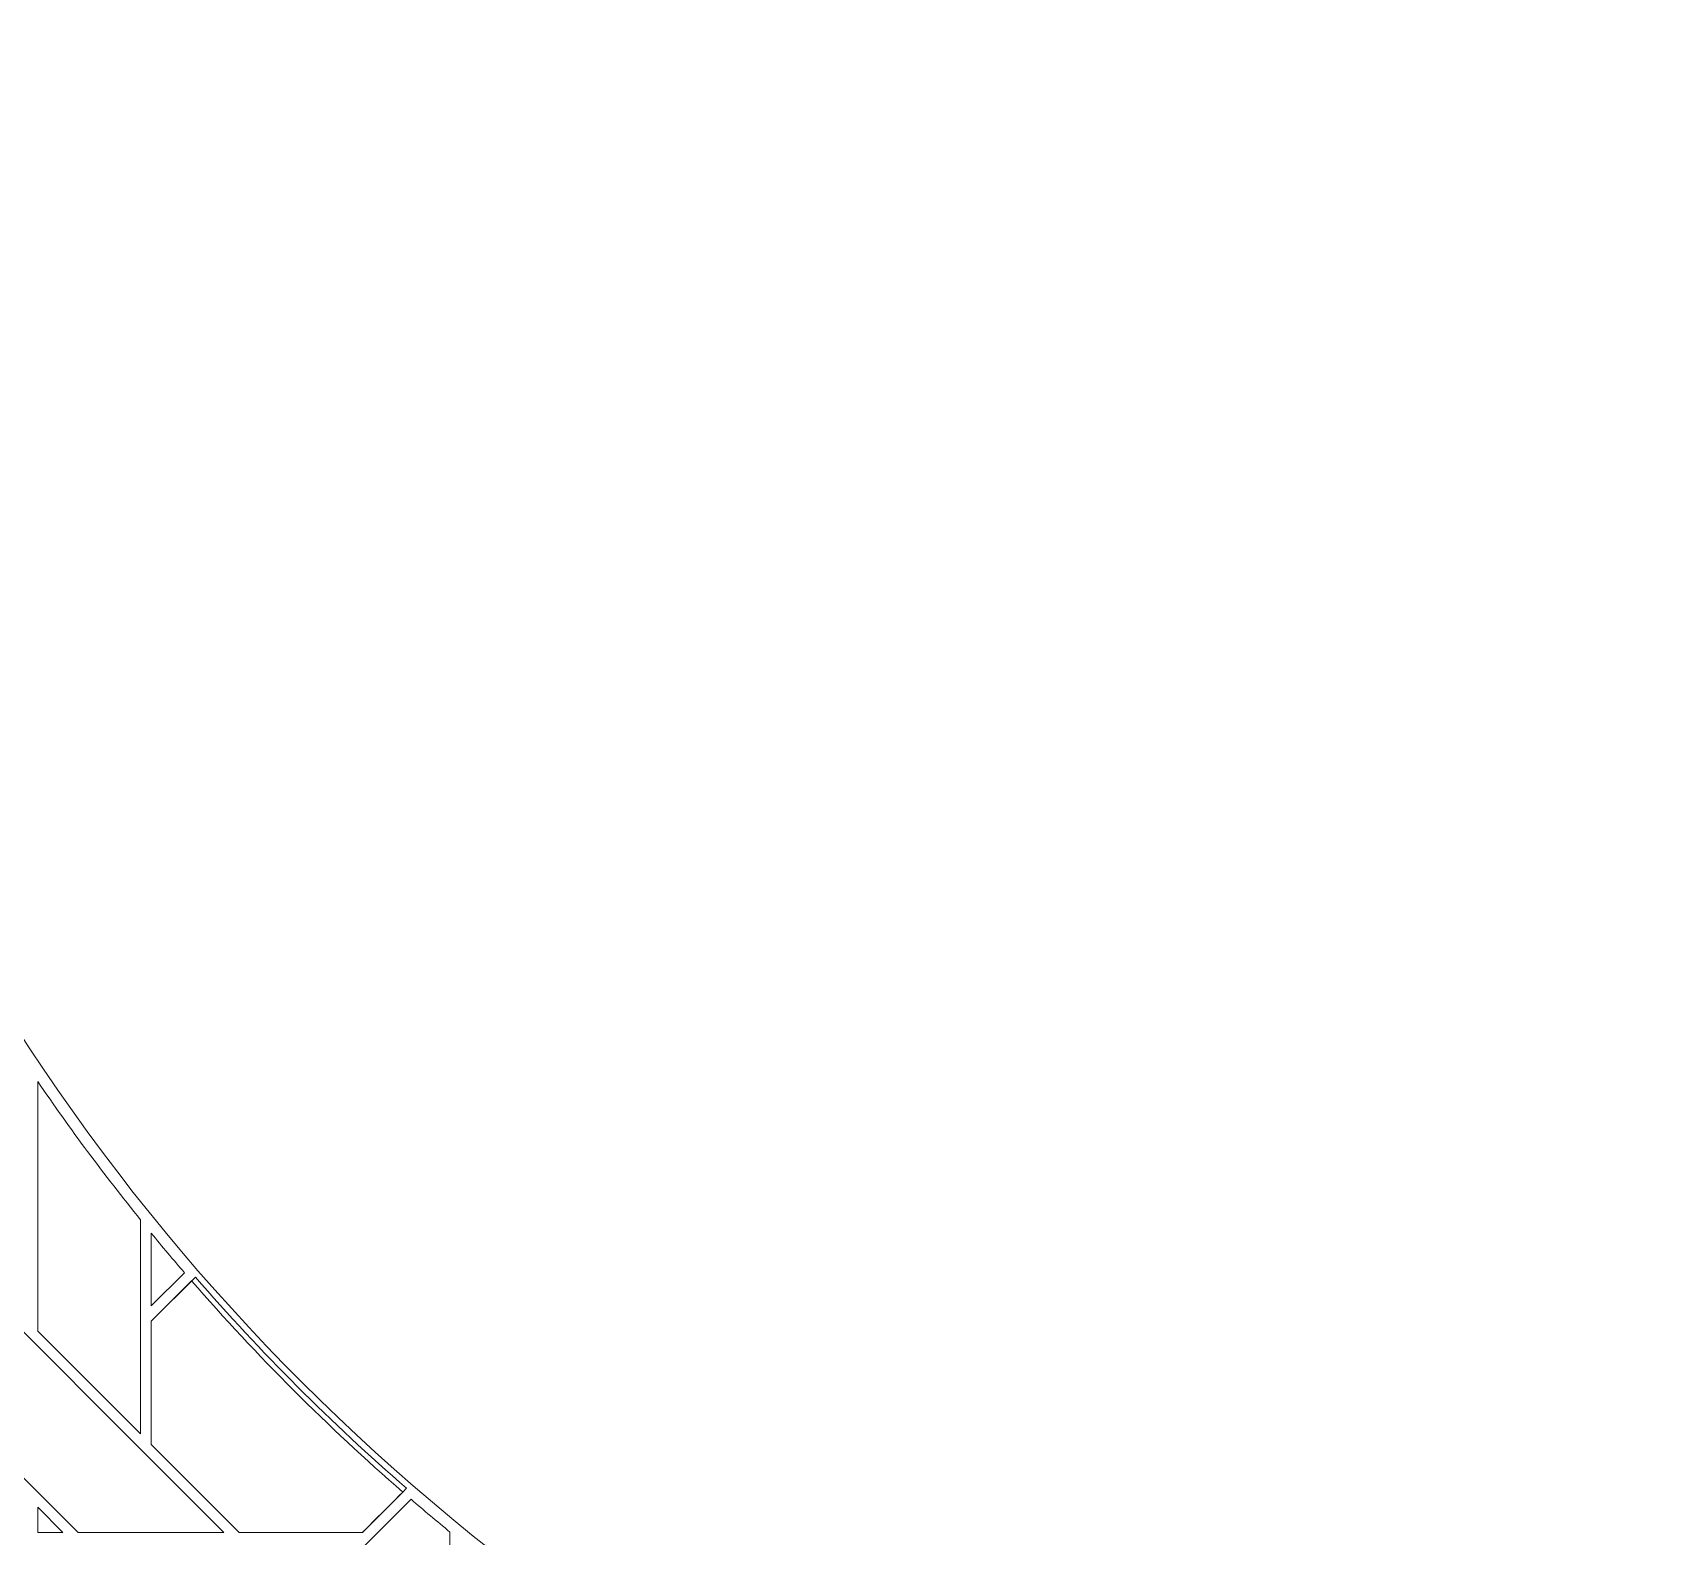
# Model space of a CAD drawing. Header units: inches. Extents: x 6.4 to 18.4, y 3.1 to 15.1.
# Drawn here: x 9.586 to 12.154, y 6.48 to 8.866 of the extents above; entities that cross this region are included whole.
import ezdxf

# ---------------------------------------------------------------- set-up
doc = ezdxf.new("R2010")
doc.units = ezdxf.units.IN
doc.header["$MEASUREMENT"] = 0
doc.layers.add('Design', color=7, linetype='Continuous', lineweight=0)

msp = doc.modelspace()

# ---------------------------------------------------------------- linework, layer by layer
at = {"layer": 'Design'}
for points, knots in [([(12.3829, 15.0948), (9.0691, 15.0948), (6.3829, 12.4085), (6.3829, 9.0948), (6.3829, 5.7811), (9.0691, 3.0948), (12.3829, 3.0948), (15.6966, 3.0948), (18.3829, 5.7811), (18.3829, 9.0948), (18.3829, 12.4085), (15.6966, 15.0948), (12.3829, 15.0948)], [0, 0, 0, 0, 1, 1, 1, 2, 2, 2, 3, 3, 3, 4, 4, 4, 4]), ([(12.3829, 14.3629), (9.4733, 14.3629), (7.1147, 12.0043), (7.1147, 9.0948), (7.1147, 6.1852), (9.4733, 3.8266), (12.3829, 3.8266), (15.2924, 3.8266), (17.651, 6.1852), (17.651, 9.0948), (17.651, 12.0043), (15.2924, 14.3629), (12.3829, 14.3629)], [0, 0, 0, 0, 1, 1, 1, 2, 2, 2, 3, 3, 3, 4, 4, 4, 4]), ([(15.7362, 9.0948), (15.7362, 7.2457), (14.2319, 5.7414), (12.3829, 5.7414), (10.5338, 5.7414), (9.0295, 7.2457), (9.0295, 9.0948), (9.0295, 10.9438), (10.5338, 12.4481), (12.3829, 12.4481), (14.2319, 12.4481), (15.7362, 10.9438), (15.7362, 9.0948)], [0, 0, 0, 0, 1, 1, 1, 2, 2, 2, 3, 3, 3, 4, 4, 4, 4]), ([(9.5942, 7.2013), (9.6453, 7.1263), (9.6996, 7.0532), (9.7571, 6.9821), (9.7571, 6.9821), (9.7571, 6.6426), (9.7571, 6.6426), (9.7571, 6.6426), (9.5942, 6.8055), (9.5942, 6.8055), (9.5942, 6.8055), (9.5942, 7.2013), (9.5942, 7.2013)], [0, 0, 0, 0, 1, 1, 1, 2, 2, 2, 3, 3, 3, 4, 4, 4, 4]), ([(9.7742, 6.9607), (9.7915, 6.9396), (9.809, 6.9188), (9.8268, 6.8982), (9.8268, 6.8982), (9.7742, 6.8455), (9.7742, 6.8455), (9.7742, 6.8455), (9.7742, 6.9607), (9.7742, 6.9607)], [0, 0, 0, 0, 1, 1, 1, 2, 2, 2, 3, 3, 3, 3]), ([(9.1846, 6.9599), (9.1846, 6.9599), (9.4156, 6.9599), (9.4156, 6.9599), (9.4156, 6.9599), (9.8892, 6.4862), (9.8892, 6.4862), (9.8892, 6.4862), (9.6582, 6.4862), (9.6582, 6.4862), (9.6582, 6.4862), (9.1846, 6.9599), (9.1846, 6.9599)], [0, 0, 0, 0, 1, 1, 1, 2, 2, 2, 3, 3, 3, 4, 4, 4, 4]), ([(10.1091, 6.4862), (10.1091, 6.4862), (9.9134, 6.4862), (9.9134, 6.4862), (9.9134, 6.4862), (9.7742, 6.6255), (9.7742, 6.6255), (9.7742, 6.6255), (9.7742, 6.8211), (9.7742, 6.8211), (9.7742, 6.8211), (9.8442, 6.8911), (9.8442, 6.8911), (9.9478, 6.7718), (10.0598, 6.6598), (10.1791, 6.5562), (10.1464, 6.5235), (10.1138, 6.4909), (10.1091, 6.4862)], [0, 0, 0, 0, 1, 1, 1, 2, 2, 2, 3, 3, 3, 4, 4, 4, 5, 5, 5, 6, 6, 6, 6]), ([(9.7742, 6.6255), (9.7742, 6.6255), (9.7742, 6.8211), (9.7742, 6.8211), (9.7742, 6.8211), (9.8382, 6.8852), (9.8382, 6.8852), (9.8899, 6.8259), (9.9437, 6.768), (9.9999, 6.7118), (10.056, 6.6557), (10.1139, 6.6019), (10.1732, 6.5502), (10.1732, 6.5502), (10.1091, 6.4862), (10.1091, 6.4862), (10.1091, 6.4862), (9.9134, 6.4862), (9.9134, 6.4862), (9.9134, 6.4862), (9.7742, 6.6255), (9.7742, 6.6255)], [0, 0, 0, 0, 1, 1, 1, 2, 2, 2, 3, 3, 3, 4, 4, 4, 5, 5, 5, 6, 6, 6, 7, 7, 7, 7]), ([(9.634, 6.4862), (9.634, 6.4862), (9.5943, 6.4862), (9.5943, 6.4862), (9.5943, 6.4862), (9.5943, 6.526), (9.5943, 6.526), (9.5943, 6.526), (9.634, 6.4862), (9.634, 6.4862)], [0, 0, 0, 0, 1, 1, 1, 2, 2, 2, 3, 3, 3, 3]), ([(9.7742, 6.1269), (9.7742, 6.1269), (10.1862, 6.5388), (10.1862, 6.5388), (10.2066, 6.5212), (10.2271, 6.5039), (10.2479, 6.4868), (10.2479, 6.4868), (10.2479, 6.3705), (10.2479, 6.3705), (10.2479, 6.3705), (9.7742, 5.8968), (9.7742, 5.8968), (9.7742, 5.8968), (9.7742, 6.1269), (9.7742, 6.1269)], [0, 0, 0, 0, 1, 1, 1, 2, 2, 2, 3, 3, 3, 4, 4, 4, 5, 5, 5, 5])]:
    msp.add_open_spline(points, degree=3, knots=knots, dxfattribs=at)

doc.saveas('drawing.dxf')
